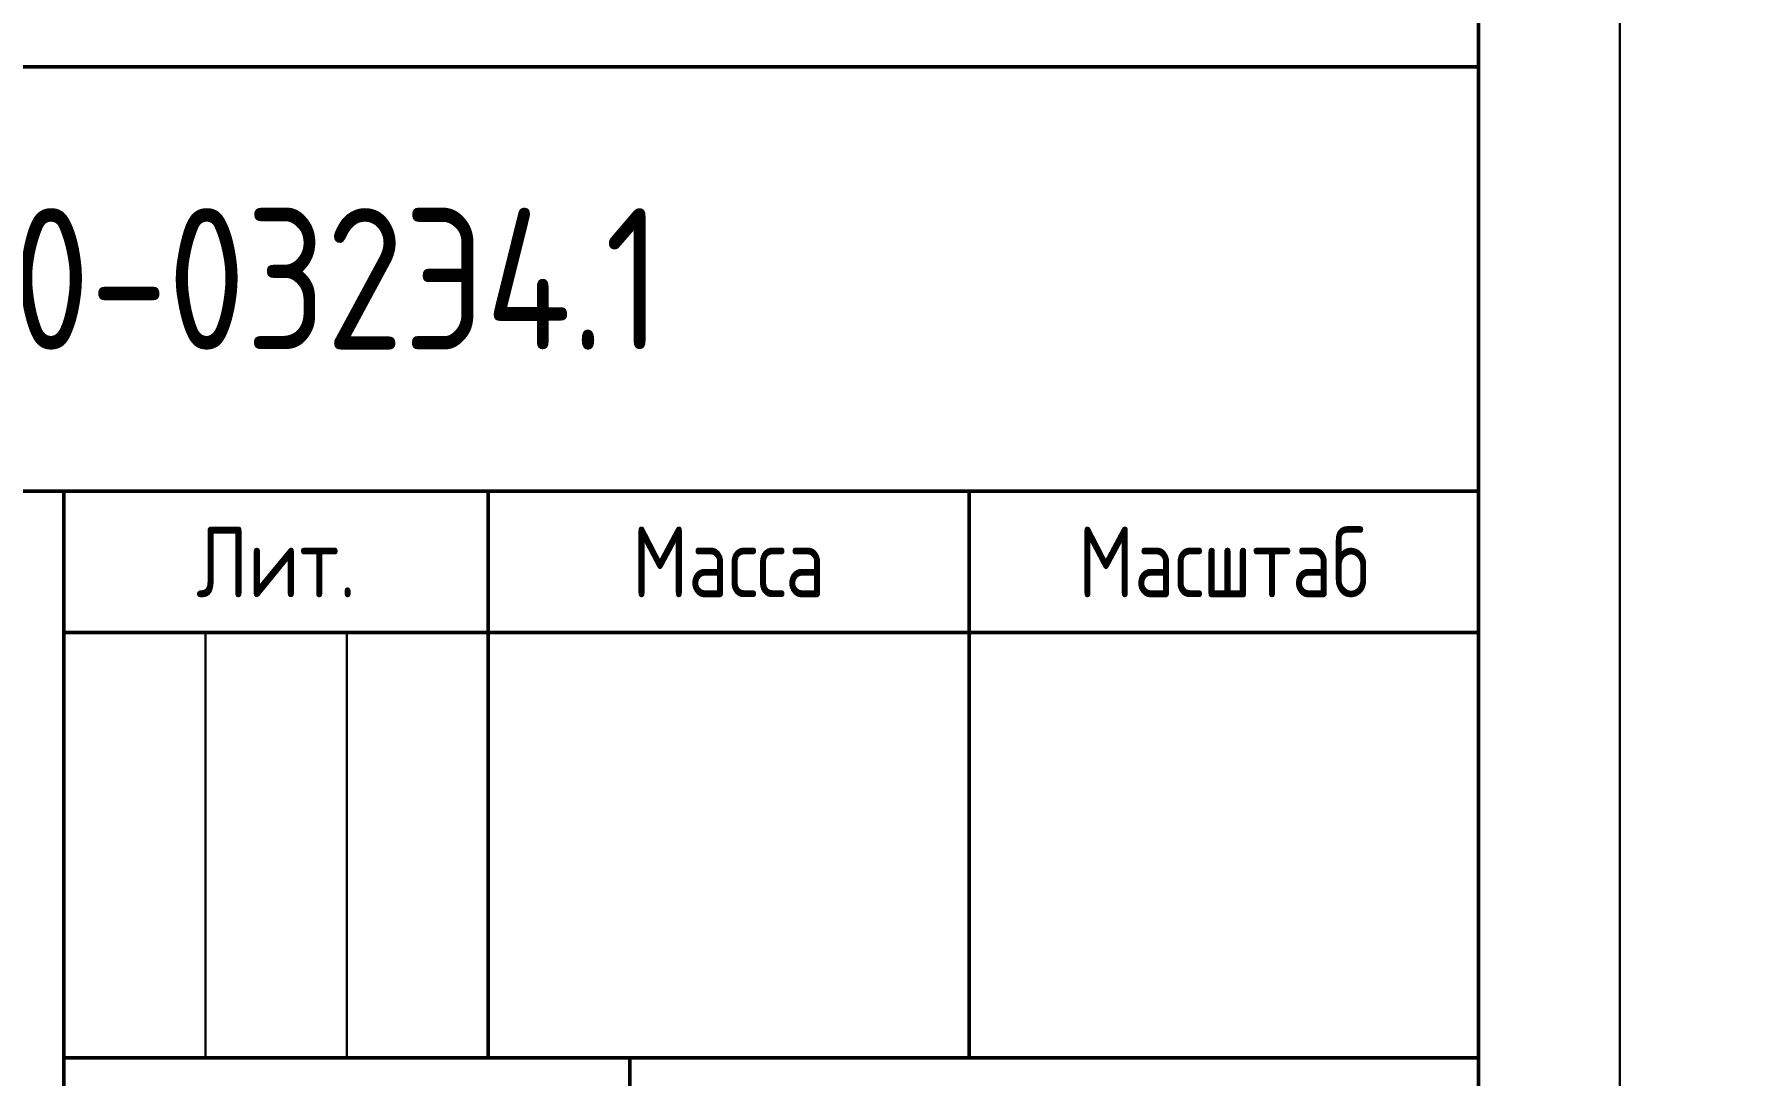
# Model space of a CAD drawing. Header units: millimetres. Extents: x -840 to 2694, y 0 to 584.
# Drawn here: x 2340.9 to 2401, y 24.2 to 61 of the extents above; entities that cross this region are included whole.
import ezdxf

# ---------------------------------------------------------------- set-up
doc = ezdxf.new("R2010")
doc.units = ezdxf.units.MM
doc.styles.add('Gost_type_A', font='GOST_0.TTF')

# ---------------------------------------------------------------- blocks, each defined once
blk = doc.blocks.new('Штамп большой нижний')
at = {"lineweight": 50}
for points in [[(-120, 55), (0, 55), (0, 40), (-120, 40)], [(-120, 40), (-50, 40), (-50, 15), (-120, 15)], [(-50, 40), (-35, 40), (-35, 35), (-50, 35)], [(-35, 40), (-18, 40), (-18, 35), (-35, 35)], [(-18, 40), (0, 40), (0, 35), (-18, 35)], [(-35, 19.974), (-50, 19.974), (-50, 35), (-35, 35)], [(-35, 35), (-18, 35), (-18, 19.974), (-35, 19.974)], [(-18, 35), (0, 35), (0, 19.974), (-18, 19.974)], [(-50, 19.974), (-30, 19.974), (-30, 15), (-50, 15)], [(-30, 19.974), (0, 19.974), (0, 15), (-30, 15)]]:
    blk.add_lwpolyline(points, close=True, dxfattribs=at)
for points in [[(-50, 35), (-45, 35), (-45, 19.974), (-50, 19.974)], [(-45, 35), (-40, 35), (-40, 19.974), (-45, 19.974)], [(-40, 35), (-35, 35), (-35, 19.974), (-40, 19.974)]]:
    blk.add_lwpolyline(points, close=True)
at = {"char_height": 2.5, "attachment_point": 5, "style": 'Gost_type_A'}
for s, insert, width in [('Лит.', (-42.5, 37.5), 15), ('Масса', (-26.5, 37.5), 17), ('Масштаб', (-9, 37.5), 18)]:
    blk.add_mtext(s, dxfattribs=dict(at, insert=insert, width=width))

msp = doc.modelspace()

# ---------------------------------------------------------------- linework, layer by layer
for points in [[(2397, 419.88), (2397, -0.12), (2100, -0.12), (2100, 419.88)], [(2694, 419.95), (2694, -0.05), (2397, -0.05), (2397, 419.95)]]:
    msp.add_lwpolyline(points, close=True)
at = {"lineweight": 50}
msp.add_lwpolyline([(2392, 414.88), (2392, 4.88), (2120, 4.88), (2120, 414.88)], close=True, dxfattribs=at)

# ---------------------------------------------------------------- block references
msp.add_blockref('Штамп большой нижний', (2392, 4.88))

# ---------------------------------------------------------------- texts
at = {"insert": (2332, 52.38), "char_height": 5, "width": 120, "attachment_point": 5, "style": 'Gost_type_A'}
msp.add_mtext('ЮТКБ.656463.300-032Э4.1', dxfattribs=at)

doc.saveas('drawing.dxf')
